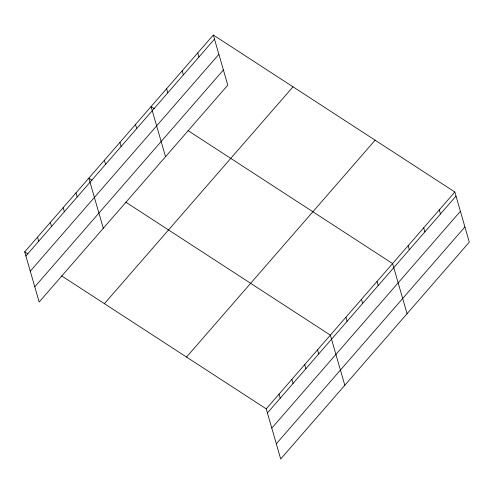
<?xml version="1.0" encoding="UTF-8"?>
<svg xmlns="http://www.w3.org/2000/svg" width="494" height="494" viewBox="0 0 494 494"><rect width="100%" height="100%" fill="white"/><g stroke="black" fill="none" stroke-linecap="round" stroke-linejoin="round"><path stroke-width="0.74" d="M213.309 35.018L227.777 85.147L39.168 302.007L24.7 251.878L213.309 35.018L454.832 191.993L469.3 242.122L280.691 458.982L266.223 408.853L61.682 275.911M25.886 255.985L214.495 39.131M30.27 271.169L218.879 54.315M34.784 286.816L223.393 69.963M104.401 303.68L293.01 86.821M186.522 357.051L375.131 140.191M266.223 408.853L454.832 191.993M267.408 412.959L456.018 196.099M271.793 428.144L460.402 211.29M276.307 443.791L464.916 226.937M154.258 108.655L151.071 106.581L165.539 156.709M188.053 130.62L392.588 263.555L407.056 313.684M92.014 180.217L88.827 178.149L103.295 228.277M125.809 202.182L330.35 335.117L344.818 385.246M24.7 251.878L27.886 253.947M439.271 209.882L440.457 213.995M423.71 227.777L424.896 231.884M408.149 245.666L409.335 249.773M377.027 281.45L378.213 285.557M361.472 299.339L362.658 303.446M345.911 317.228L347.097 321.335M317.525 349.863L318.71 353.976M304.699 364.615L305.885 368.722M197.748 52.914L198.934 57.02M291.874 379.361L293.059 383.468M279.048 394.107L280.234 398.213M182.187 70.803L183.373 74.909M166.626 88.692L167.812 92.798M135.51 124.476L136.696 128.582M119.949 142.365L121.135 146.471M104.388 160.254L105.574 164.36M76.002 192.895L77.188 197.001M63.176 207.641L64.362 211.747M50.351 222.386L51.537 226.493M37.525 237.132L38.711 241.239"/></g></svg>
